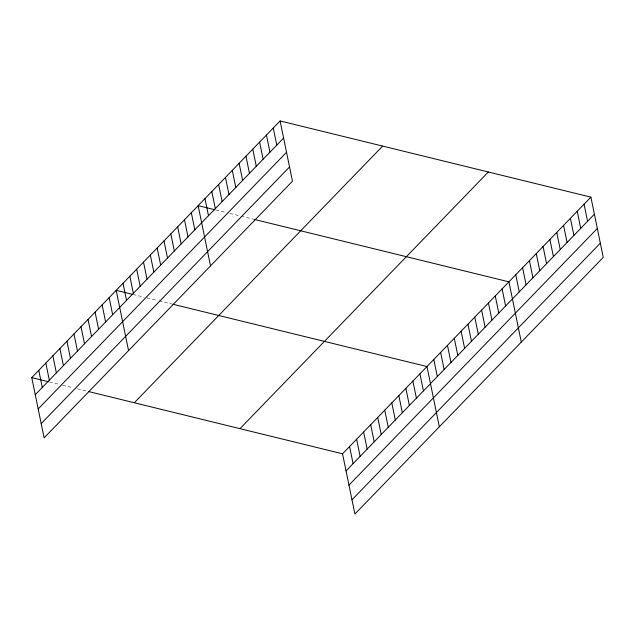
<?xml version="1.0" encoding="UTF-8"?>
<svg xmlns="http://www.w3.org/2000/svg" width="635" height="635" viewBox="0 0 635 635"><rect width="100%" height="100%" fill="white"/><g stroke="black" fill="none" stroke-linecap="round" stroke-linejoin="round"><path stroke-width="0.48" stroke-dasharray="3.17 2.38" d="M215.86 209.987L226.116 212.503M229.846 213.416L239.165 215.702M241.03 216.162L253.151 219.131M132.969 294.457L144.161 297.204M146.955 297.886L157.21 300.403M159.075 300.863L172.133 304.062M49.466 381.952L59.722 384.469M62.516 385.151L72.771 387.667M77.438 388.81L87.694 391.327"/><path stroke-width="0.95" d="M280.099 120.944L292.465 181.197L44.117 437.864L31.75 377.611L280.099 120.944L590.883 197.136L603.25 257.389L354.901 514.056L342.535 453.803L590.883 197.136M35.258 394.716L283.607 138.049M38.179 408.948L286.536 152.281M41.196 423.624L289.544 166.957M134.31 402.757L382.659 146.09M239.974 428.665L488.323 171.998M346.043 470.908L594.392 214.241M348.964 485.148L597.313 228.481M351.981 499.816L600.329 243.149M214.924 209.756L198.144 205.645L210.51 265.898M254.087 219.361L508.929 281.837L521.295 342.09M132.04 294.227L116.189 290.346L128.556 350.599M173.061 304.284L426.974 366.538L439.341 426.791M31.75 377.611L48.53 381.722M88.622 391.557L342.535 453.803M584.049 204.192L587.565 221.297M577.223 211.257L580.731 228.354M570.397 218.313L573.905 235.41M563.562 225.369L567.071 242.475M556.736 232.426L560.245 249.531M549.902 239.49L553.418 256.588M543.076 246.547L546.584 263.644M536.242 253.603L539.758 270.708M529.415 260.66L532.924 277.765M522.589 267.724L526.097 284.821M515.755 274.78L519.263 291.878M502.094 288.893L505.611 305.999M495.268 295.958L498.777 313.055M488.442 303.014L491.95 320.111M481.608 310.07L485.116 327.176M474.782 317.127L478.29 334.232M467.947 324.191L471.464 341.289M461.121 331.248L464.63 348.345M454.287 338.304L457.803 355.409M447.461 345.361L450.969 362.466M440.634 352.425L444.143 369.522M433.8 359.481L437.309 376.579M419.933 373.809L423.45 390.914M412.901 381.079L416.409 398.185M405.86 388.358L409.377 405.455M398.828 395.629L402.336 412.726M391.787 402.9L395.303 419.997M384.754 410.17L388.263 427.276M377.714 417.441L381.23 434.546M370.681 424.72L374.19 441.817M363.641 431.99L367.157 449.088M356.608 439.261L360.116 456.359M349.567 446.532L353.084 463.637M273.272 128L276.781 145.105M266.438 135.064L269.946 152.162M259.612 142.121L263.12 159.218M252.778 149.177L256.294 166.283M245.951 156.234L249.46 173.339M239.125 163.298L242.633 180.396M232.291 170.355L235.799 187.452M225.465 177.411L228.973 194.508M218.63 184.468L222.147 201.573M211.804 191.524L215.313 208.629M204.97 198.588L208.486 215.686M191.318 212.701L194.826 229.806M184.483 219.758L187.992 236.863M177.657 226.822L181.166 243.919M170.823 233.878L174.339 250.976M163.997 240.935L167.505 258.04M157.162 247.991L160.679 265.097M150.336 255.056L153.845 272.153M143.51 262.112L147.018 279.209M136.676 269.169L140.184 286.274M129.85 276.225L133.358 293.33M123.015 283.289L126.532 300.387M109.149 297.617L112.665 314.714M102.116 304.887L105.624 321.993M95.075 312.158L98.592 329.263M88.043 319.437L91.551 336.534M81.002 326.707L84.519 343.805M73.97 333.978L77.478 351.076M66.929 341.249L70.445 358.354M59.896 348.52L63.405 365.625M52.856 355.798L56.372 372.896M45.823 363.069L49.332 380.167M38.783 370.34L42.299 387.437"/></g></svg>
